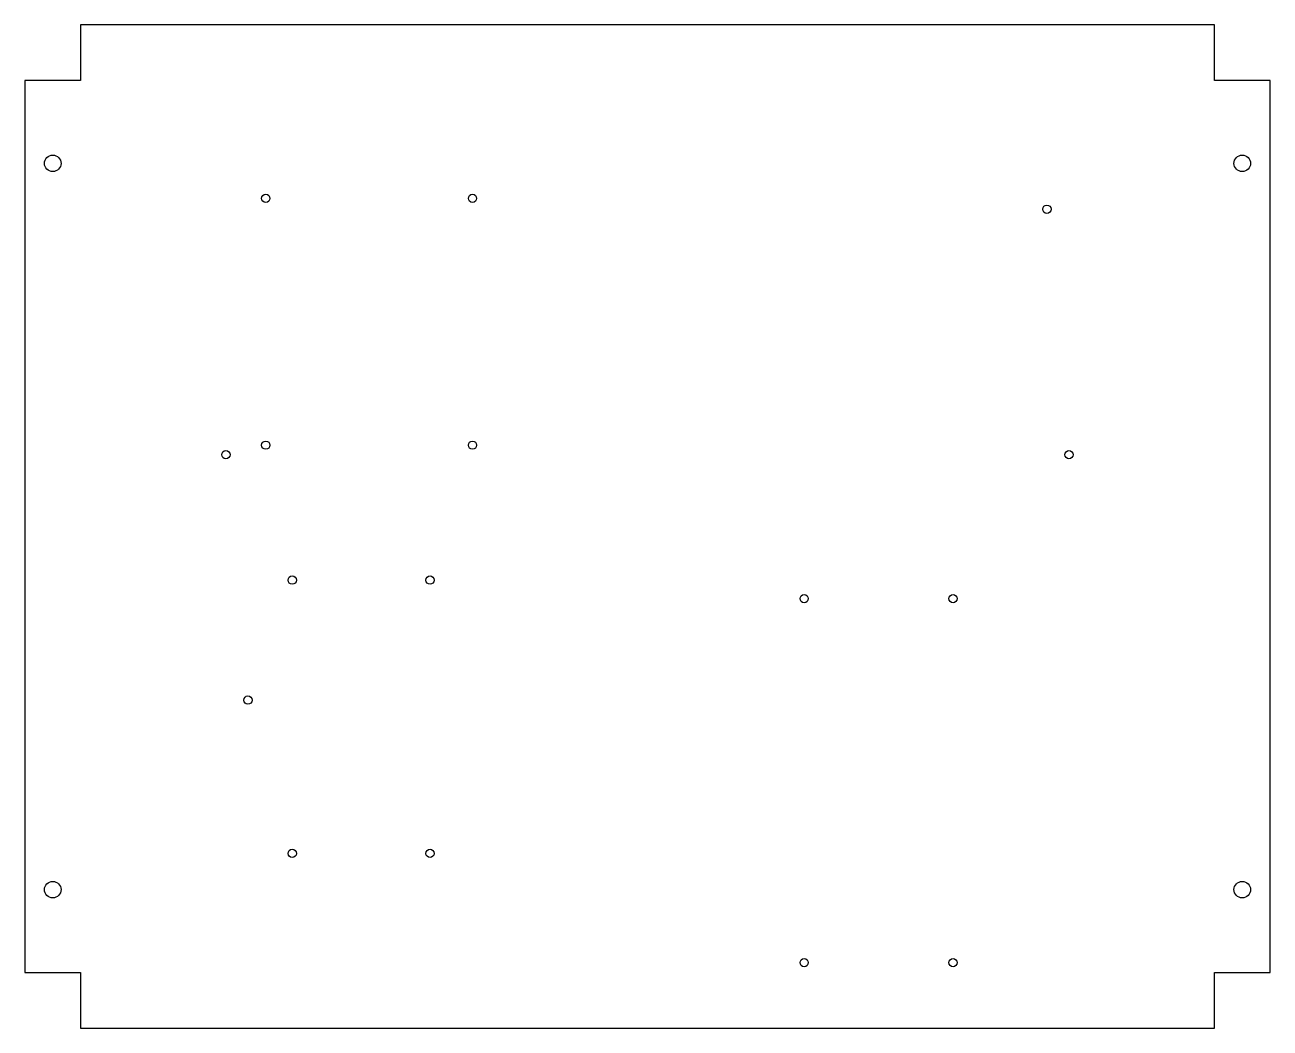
# Model space of a CAD drawing. Header units: millimetres. Extents: x -226 to 226, y -182 to 182.
import ezdxf

# ---------------------------------------------------------------- set-up
doc = ezdxf.new("R2010")
doc.units = ezdxf.units.MM
doc.layers.get('0').update_dxf_attribs({"linetype": 'CONTINUOUS'})

msp = doc.modelspace()

# ---------------------------------------------------------------- linework, layer by layer
msp.add_lwpolyline([(-205.7, 181.9), (-205.7, 161.7), (-225.9, 161.7), (-225.9, -161.7), (-205.7, -161.7), (-205.7, -181.9), (205.7, -181.9), (205.7, -161.7), (225.9, -161.7), (225.9, 161.7), (205.7, 161.7), (205.7, 181.9)], close=True)
for centre, radius in [((-215.8, 131.7), 3), ((215.8, 131.7), 3), ((-138.5, 119), 1.5), ((-63.5, 119), 1.5), ((144.92, 115.05), 1.5), ((-152.98, 26.05), 1.5), ((-138.5, 29.5), 1.5), ((-63.5, 29.5), 1.5), ((152.92, 26.05), 1.5), ((-128.9, -19.45), 1.5), ((-78.9, -19.45), 1.5), ((56.85, -26.16), 1.5), ((110.85, -26.16), 1.5), ((-144.98, -62.95), 1.5), ((-128.9, -118.55), 1.5), ((-78.9, -118.55), 1.5), ((-215.8, -131.7), 3), ((215.8, -131.7), 3), ((56.85, -158.16), 1.5), ((110.85, -158.16), 1.5)]:
    msp.add_circle(centre, radius)

doc.saveas('drawing.dxf')
